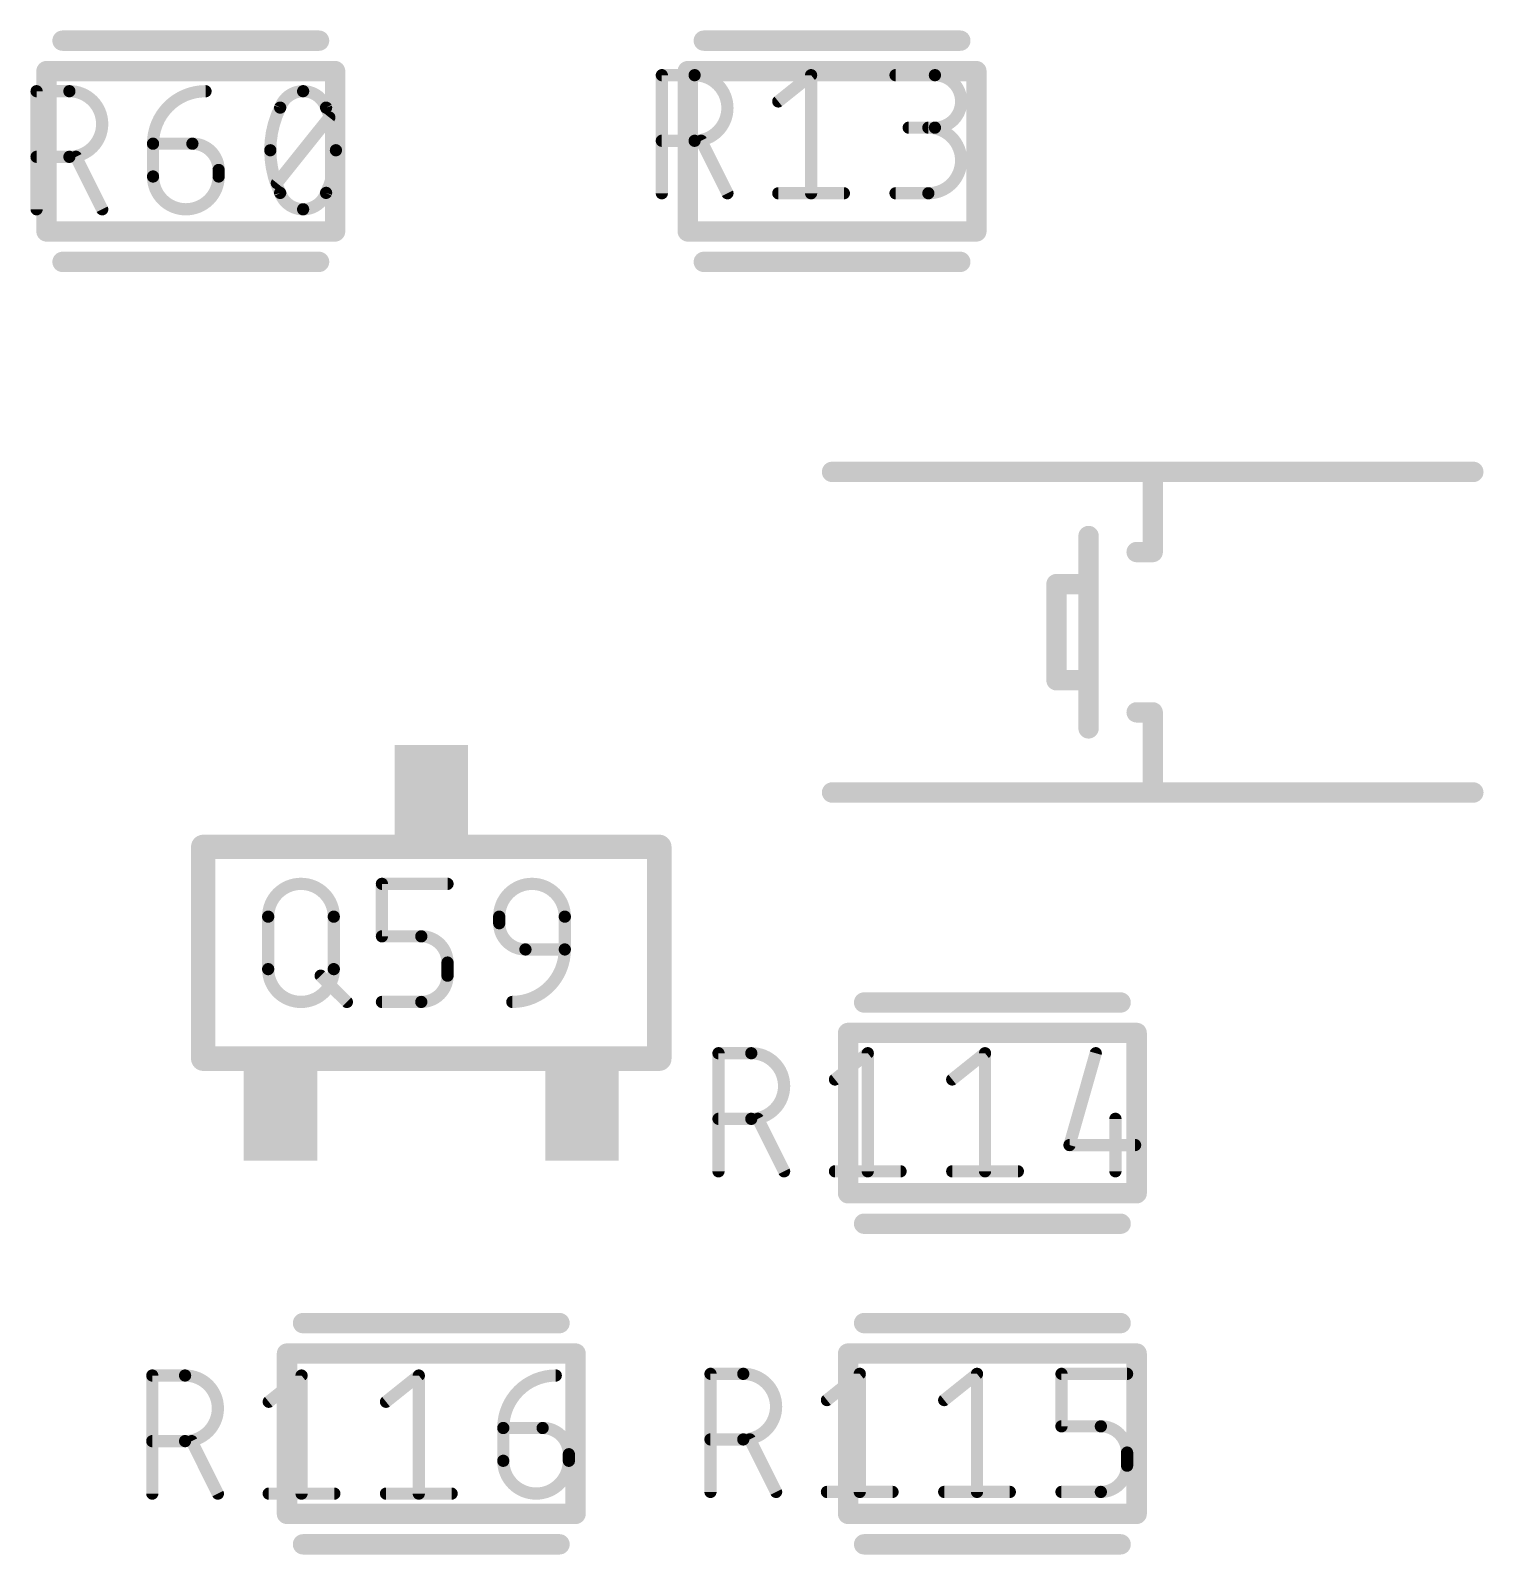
# Model space of a CAD drawing. Extents: x 0 to 107, y -11 to 54.
# Drawn here: x 19.5 to 28.56, y 8.25 to 17.75 of the extents above; entities that cross this region are included whole.
import ezdxf

# ---------------------------------------------------------------- set-up
doc = ezdxf.new("R2010")
doc.units = 0
for name, color, linetype in [('117', 253, 'CONTINUOUS'), ('21', 253, 'CONTINUOUS'), ('51', 253, 'CONTINUOUS')]:
    doc.layers.add(name, color=color, linetype=linetype)

# ---------------------------------------------------------------- blocks, each defined once
blk = doc.blocks.new('RECT')
blk.add_solid([(-0.5, -0.5), (0.5, -0.5), (-0.5, 0.5), (0.5, 0.5)])

msp = doc.modelspace()

# ---------------------------------------------------------------- linework, layer by layer
at = {"layer": '117'}
for points, const_width in [([(23.4381, 17.4938, 1), (23.4381, 17.4557)], 0.0381), ([(23.4572, 17.4747, 1), (23.4191, 17.4747)], 0.0381), ([(23.6427, 17.4938, 1), (23.6427, 17.4557)], 0.0381), ([(23.6427, 17.0655, 1), (23.6427, 17.4747)], 0.0762), ([(23.6427, 17.4557, 1), (23.6427, 17.4938)], 0.0381), ([(24.3882, 17.4747, 1), (24.3501, 17.4747)], 0.0381), ([(24.381, 17.4598, 1), (24.3572, 17.4896)], 0.0381), ([(24.896, 17.4938, 1), (24.896, 17.4557)], 0.0381), ([(25.1416, 17.4938, 1), (25.1416, 17.4557)], 0.0381), ([(25.1416, 17.1473, 1), (25.1416, 17.4747)], 0.0762), ([(25.1416, 17.4557, 1), (25.1416, 17.4938)], 0.0381), ([(19.5381, 17.3938, 1), (19.5381, 17.3557)], 0.0381), ([(19.5572, 17.3747, 1), (19.5191, 17.3747)], 0.0381), ([(19.7427, 16.9655, 1), (19.7427, 17.3747)], 0.0762), ([(19.7427, 17.3938, 1), (19.7427, 17.3557)], 0.0381), ([(19.7427, 17.3557, 1), (19.7427, 17.3938)], 0.0381), ([(20.5919, 17.3747, 0.4142), (20.2645, 17.0473)], 0.0762), ([(20.5919, 17.3557, 1), (20.5919, 17.3937)], 0.0381), ([(21.2006, 17.3747, 0.3205), (21.0574, 17.2724)], 0.0762), ([(21.3439, 17.2724, 0.3205), (21.2006, 17.3747)], 0.0762), ([(21.2006, 17.3937, 1), (21.2006, 17.3557)], 0.0381), ([(21.2006, 17.3557, 1), (21.2006, 17.3938)], 0.0381), ([(21.0574, 17.2724, 0.1139), (20.996, 17.0064)], 0.0762), ([(21.0745, 17.264, 1), (21.0403, 17.2807)], 0.0381), ([(21.361, 17.2807, 1), (21.3267, 17.264)], 0.0381), ([(21.4052, 17.0064, 0.1139), (21.3439, 17.2724)], 0.0762), ([(24.1526, 17.3259, 1), (24.1764, 17.2961)], 0.0381), ([(21.0394, 17.2786, 1), (21.0754, 17.2662)], 0.0381), ([(21.3258, 17.2662, 1), (21.3619, 17.2786)], 0.0381), ([(21.3792, 17.1991, 1), (21.3494, 17.2229)], 0.0381), ([(24.9779, 17.1664, 1), (24.9779, 17.1283)], 0.0381), ([(25.1006, 16.7381, 1), (25.1006, 17.1473)], 0.0762), ([(25.1006, 17.1664, 1), (25.1006, 17.1283)], 0.0381), ([(25.1416, 17.1664, 1), (25.1416, 17.1283)], 0.0381), ([(25.1416, 17.1283, 1), (25.1416, 17.1664)], 0.0381), ([(20.2645, 17.0664, 1), (20.2645, 17.0283)], 0.0381), ([(20.2836, 17.0473, 1), (20.2455, 17.0473)], 0.0381), ([(20.2455, 17.0473, 1), (20.2836, 17.0473)], 0.0381), ([(20.51, 17.0664, 1), (20.51, 17.0283)], 0.0381), ([(20.6737, 16.8836, 0.4142), (20.51, 17.0473)], 0.0762), ([(20.51, 17.0283, 1), (20.51, 17.0664)], 0.0381), ([(20.996, 17.0064, 0.1139), (21.0574, 16.7404)], 0.0762), ([(21.0151, 17.0064, 1), (20.977, 17.0064)], 0.0381), ([(20.977, 17.0064, 1), (21.0151, 17.0064)], 0.0381), ([(21.3439, 16.7404, 0.1139), (21.4052, 17.0064)], 0.0762), ([(21.4243, 17.0064, 1), (21.3862, 17.0064)], 0.0381), ([(21.3862, 17.0064, 1), (21.4243, 17.0064)], 0.0381), ([(23.4381, 17.0845, 1), (23.4381, 17.0464)], 0.0381), ([(23.6427, 17.0845, 1), (23.6427, 17.0464)], 0.0381), ([(23.6427, 17.0464, 1), (23.6427, 17.0845)], 0.0381), ([(23.7007, 17.074, 1), (23.6666, 17.057)], 0.0381), ([(19.5381, 16.9845, 1), (19.5381, 16.9464)], 0.0381), ([(19.7427, 16.9845, 1), (19.7427, 16.9464)], 0.0381), ([(19.7427, 16.9464, 1), (19.7427, 16.9845)], 0.0381), ([(19.8007, 16.974, 1), (19.7666, 16.957)], 0.0381), ([(20.2645, 16.8427, 1), (20.6737, 16.8427)], 0.0762), ([(20.2836, 16.8427, 1), (20.2455, 16.8427)], 0.0381), ([(20.2455, 16.8427, 1), (20.2836, 16.8427)], 0.0381), ([(20.6928, 16.8836, 1), (20.6547, 16.8836)], 0.0381), ([(20.6547, 16.8836, 1), (20.6928, 16.8836)], 0.0381), ([(20.6928, 16.8427, 1), (20.6547, 16.8427)], 0.0381), ([(20.6547, 16.8427, 1), (20.6928, 16.8427)], 0.0381), ([(21.0221, 16.8137, 1), (21.0518, 16.7899)], 0.0381), ([(21.0574, 16.7404, 0.3205), (21.2006, 16.6381)], 0.0762), ([(21.0754, 16.7466, 1), (21.0394, 16.7342)], 0.0381), ([(21.0403, 16.7321, 1), (21.0745, 16.7488)], 0.0381), ([(21.2006, 16.6381, 0.3205), (21.3439, 16.7404)], 0.0762), ([(21.3267, 16.7488, 1), (21.361, 16.7321)], 0.0381), ([(21.3619, 16.7342, 1), (21.3258, 16.7466)], 0.0381), ([(23.4191, 16.7381, 1), (23.4572, 16.7381)], 0.0381), ([(23.8303, 16.7296, 1), (23.8644, 16.7466)], 0.0381), ([(24.1645, 16.7571, 1), (24.1645, 16.719)], 0.0381), ([(24.3501, 16.7381, 1), (24.3882, 16.7381)], 0.0381), ([(24.5737, 16.719, 1), (24.5737, 16.7571)], 0.0381), ([(24.896, 16.7571, 1), (24.896, 16.719)], 0.0381), ([(25.1006, 16.7571, 1), (25.1006, 16.719)], 0.0381), ([(25.1006, 16.719, 1), (25.1006, 16.7571)], 0.0381), ([(19.5191, 16.6381, 1), (19.5572, 16.6381)], 0.0381), ([(19.9303, 16.6296, 1), (19.9644, 16.6466)], 0.0381), ([(21.2006, 16.6571, 1), (21.2006, 16.6191)], 0.0381), ([(21.2006, 16.6191, 1), (21.2006, 16.6571)], 0.0381), ([(21.3919, 12.2255, 1), (20.9826, 12.2255)], 0.0762), ([(21.7112, 12.4302, 1), (21.6731, 12.4302)], 0.0381), ([(21.6922, 12.4492, 1), (21.6922, 12.4111)], 0.0381), ([(22.1014, 12.4111, 1), (22.1014, 12.4492)], 0.0381), ([(22.8329, 12.2255, 1), (22.4237, 12.2255)], 0.0762), ([(21.0017, 12.2255, 1), (20.9636, 12.2255)], 0.0381), ([(20.9636, 12.2255, 1), (21.0017, 12.2255)], 0.0381), ([(21.4109, 12.2255, 1), (21.3728, 12.2255)], 0.0381), ([(21.3728, 12.2255, 1), (21.4109, 12.2255)], 0.0381), ([(22.4428, 12.2255, 1), (22.4047, 12.2255)], 0.0381), ([(22.4047, 12.2255, 1), (22.4428, 12.2255)], 0.0381), ([(22.4237, 12.1846, 0.4142), (22.5874, 12.0209)], 0.0762), ([(22.4428, 12.1846, 1), (22.4047, 12.1846)], 0.0381), ([(22.4047, 12.1846, 1), (22.4428, 12.1846)], 0.0381), ([(22.852, 12.2255, 1), (22.8139, 12.2255)], 0.0381), ([(22.8139, 12.2255, 1), (22.852, 12.2255)], 0.0381), ([(21.6922, 12.1218, 1), (21.6922, 12.0837)], 0.0381), ([(21.6731, 12.1028, 1), (21.7112, 12.1028)], 0.0381), ([(22.1014, 11.9391, 0.4142), (21.9377, 12.1028)], 0.0762), ([(21.9377, 12.1218, 1), (21.9377, 12.0837)], 0.0381), ([(21.9377, 12.0837, 1), (21.9377, 12.1218)], 0.0381), ([(22.5055, 11.6936, 0.4142), (22.8329, 12.0209)], 0.0762), ([(22.5874, 12.04, 1), (22.5874, 12.0019)], 0.0381), ([(22.5874, 12.0019, 1), (22.5874, 12.04)], 0.0381), ([(22.852, 12.0209, 1), (22.8139, 12.0209)], 0.0381), ([(22.8139, 12.0209, 1), (22.852, 12.0209)], 0.0381), ([(22.8329, 12.0019, 1), (22.8329, 12.04)], 0.0381), ([(20.9826, 11.8982, 1), (21.3919, 11.8982)], 0.0762), ([(21.0017, 11.8982, 1), (20.9636, 11.8982)], 0.0381), ([(20.9636, 11.8982, 1), (21.0017, 11.8982)], 0.0381), ([(21.3235, 11.8707, 1), (21.2965, 11.8438)], 0.0381), ([(21.4109, 11.8982, 1), (21.3728, 11.8982)], 0.0381), ([(21.3728, 11.8982, 1), (21.4109, 11.8982)], 0.0381), ([(21.9377, 11.6936, 0.4142), (22.1014, 11.8572)], 0.0762), ([(22.1205, 11.9391, 1), (22.0824, 11.9391)], 0.0381), ([(22.0824, 11.9391, 1), (22.1205, 11.9391)], 0.0381), ([(22.1205, 11.8572, 1), (22.0824, 11.8572)], 0.0381), ([(22.0824, 11.8572, 1), (22.1205, 11.8572)], 0.0381), ([(21.4602, 11.6801, 1), (21.4872, 11.707)], 0.0381), ([(21.6922, 11.7126, 1), (21.6922, 11.6745)], 0.0381), ([(21.9377, 11.7126, 1), (21.9377, 11.6745)], 0.0381), ([(21.9377, 11.6745, 1), (21.9377, 11.7126)], 0.0381), ([(22.5055, 11.7126, 1), (22.5055, 11.6745)], 0.0381), ([(23.7916, 11.3926, 1), (23.7916, 11.3545)], 0.0381), ([(23.8107, 11.3736, 1), (23.7726, 11.3736)], 0.0381), ([(23.9962, 10.9643, 1), (23.9962, 11.3736)], 0.0762), ([(23.9962, 11.3926, 1), (23.9962, 11.3545)], 0.0381), ([(23.9962, 11.3545, 1), (23.9962, 11.3926)], 0.0381), ([(24.7417, 11.3736, 1), (24.7036, 11.3736)], 0.0381), ([(24.7345, 11.3587, 1), (24.7107, 11.3884)], 0.0381), ([(25.4732, 11.3736, 1), (25.4351, 11.3736)], 0.0381), ([(25.466, 11.3587, 1), (25.4422, 11.3884)], 0.0381), ([(26.1631, 11.3683, 1), (26.1264, 11.3788)], 0.0381), ([(24.5061, 11.2247, 1), (24.5299, 11.195)], 0.0381), ([(25.2376, 11.2247, 1), (25.2614, 11.195)], 0.0381), ([(23.7916, 10.9834, 1), (23.7916, 10.9453)], 0.0381), ([(23.9962, 10.9834, 1), (23.9962, 10.9453)], 0.0381), ([(23.9962, 10.9453, 1), (23.9962, 10.9834)], 0.0381), ([(24.0542, 10.9729, 1), (24.0201, 10.9558)], 0.0381), ([(26.2866, 10.9643, 1), (26.2485, 10.9643)], 0.0381), ([(25.9811, 10.8197, 1), (25.9811, 10.7816)], 0.0381), ([(26.3903, 10.7816, 1), (26.3903, 10.8197)], 0.0381), ([(25.9627, 10.8059, 1), (25.9994, 10.7954)], 0.0381), ([(23.7726, 10.637, 1), (23.8107, 10.637)], 0.0381), ([(24.1838, 10.6284, 1), (24.2179, 10.6455)], 0.0381), ([(24.518, 10.656, 1), (24.518, 10.6179)], 0.0381), ([(24.7036, 10.637, 1), (24.7417, 10.637)], 0.0381), ([(24.9272, 10.6179, 1), (24.9272, 10.656)], 0.0381), ([(25.2495, 10.656, 1), (25.2495, 10.6179)], 0.0381), ([(25.4351, 10.637, 1), (25.4732, 10.637)], 0.0381), ([(25.6588, 10.6179, 1), (25.6588, 10.656)], 0.0381), ([(26.2485, 10.637, 1), (26.2866, 10.637)], 0.0381), ([(20.2597, 9.3821, 1), (20.2597, 9.344)], 0.0381), ([(20.2788, 9.363, 1), (20.2407, 9.363)], 0.0381), ([(20.4643, 8.9538, 1), (20.4643, 9.363)], 0.0762), ([(20.4643, 9.3821, 1), (20.4643, 9.344)], 0.0381), ([(20.4643, 9.344, 1), (20.4643, 9.3821)], 0.0381), ([(21.2098, 9.363, 1), (21.1717, 9.363)], 0.0381), ([(21.2026, 9.3482, 1), (21.1788, 9.3779)], 0.0381), ([(21.9413, 9.363, 1), (21.9032, 9.363)], 0.0381), ([(21.9342, 9.3482, 1), (21.9104, 9.3779)], 0.0381), ([(22.7765, 9.363, 0.4142), (22.4492, 9.0357)], 0.0762), ([(22.7765, 9.344, 1), (22.7765, 9.3821)], 0.0381), ([(23.7607, 9.3736, 1), (23.7226, 9.3736)], 0.0381), ([(23.7416, 9.3926, 1), (23.7416, 9.3545)], 0.0381), ([(23.9462, 8.9643, 1), (23.9462, 9.3736)], 0.0762), ([(23.9462, 9.3926, 1), (23.9462, 9.3545)], 0.0381), ([(23.9462, 9.3545, 1), (23.9462, 9.3926)], 0.0381), ([(24.6917, 9.3736, 1), (24.6536, 9.3736)], 0.0381), ([(24.6845, 9.3587, 1), (24.6607, 9.3884)], 0.0381), ([(25.4232, 9.3736, 1), (25.3851, 9.3736)], 0.0381), ([(25.416, 9.3587, 1), (25.3922, 9.3884)], 0.0381), ([(25.9501, 9.3736, 1), (25.912, 9.3736)], 0.0381), ([(25.9311, 9.3926, 1), (25.9311, 9.3545)], 0.0381), ([(26.3403, 9.3545, 1), (26.3403, 9.3926)], 0.0381), ([(20.9742, 9.2142, 1), (20.998, 9.1845)], 0.0381), ([(21.7057, 9.2142, 1), (21.7295, 9.1845)], 0.0381), ([(24.4561, 9.2247, 1), (24.4799, 9.195)], 0.0381), ([(25.1876, 9.2247, 1), (25.2114, 9.195)], 0.0381), ([(22.4682, 9.0357, 1), (22.4301, 9.0357)], 0.0381), ([(22.4301, 9.0357, 1), (22.4682, 9.0357)], 0.0381), ([(22.4492, 9.0547, 1), (22.4492, 9.0166)], 0.0381), ([(22.8584, 8.872, 0.4142), (22.6947, 9.0357)], 0.0762), ([(22.6947, 9.0547, 1), (22.6947, 9.0166)], 0.0381), ([(22.6947, 9.0166, 1), (22.6947, 9.0547)], 0.0381), ([(25.912, 9.0462, 1), (25.9501, 9.0462)], 0.0381), ([(25.9311, 9.0652, 1), (25.9311, 9.0271)], 0.0381), ([(26.3403, 8.8825, 0.4142), (26.1766, 9.0462)], 0.0762), ([(26.1766, 9.0652, 1), (26.1766, 9.0271)], 0.0381), ([(26.1766, 9.0271, 1), (26.1766, 9.0652)], 0.0381), ([(20.2597, 8.9729, 1), (20.2597, 8.9348)], 0.0381), ([(20.4643, 8.9729, 1), (20.4643, 8.9348)], 0.0381), ([(20.4643, 8.9348, 1), (20.4643, 8.9729)], 0.0381), ([(20.5223, 8.9623, 1), (20.4882, 8.9453)], 0.0381), ([(23.7416, 8.9834, 1), (23.7416, 8.9453)], 0.0381), ([(23.9462, 8.9834, 1), (23.9462, 8.9453)], 0.0381), ([(23.9462, 8.9453, 1), (23.9462, 8.9834)], 0.0381), ([(24.0042, 8.9729, 1), (23.9701, 8.9558)], 0.0381), ([(22.4682, 8.8311, 1), (22.4301, 8.8311)], 0.0381), ([(22.4301, 8.8311, 1), (22.4682, 8.8311)], 0.0381), ([(22.4492, 8.8311, 1), (22.8584, 8.8311)], 0.0762), ([(22.8774, 8.872, 1), (22.8393, 8.872)], 0.0381), ([(22.8393, 8.872, 1), (22.8774, 8.872)], 0.0381), ([(22.8774, 8.8311, 1), (22.8393, 8.8311)], 0.0381), ([(22.8393, 8.8311, 1), (22.8774, 8.8311)], 0.0381), ([(26.3593, 8.8825, 1), (26.3212, 8.8825)], 0.0381), ([(26.3212, 8.8825, 1), (26.3593, 8.8825)], 0.0381), ([(26.1766, 8.637, 0.4142), (26.3403, 8.8006)], 0.0762), ([(26.3593, 8.8006, 1), (26.3212, 8.8006)], 0.0381), ([(26.3212, 8.8006, 1), (26.3593, 8.8006)], 0.0381), ([(20.6519, 8.6179, 1), (20.686, 8.635)], 0.0381), ([(20.9861, 8.6455, 1), (20.9861, 8.6074)], 0.0381), ([(21.3953, 8.6074, 1), (21.3953, 8.6455)], 0.0381), ([(21.7176, 8.6455, 1), (21.7176, 8.6074)], 0.0381), ([(22.1269, 8.6074, 1), (22.1269, 8.6455)], 0.0381), ([(23.7226, 8.637, 1), (23.7607, 8.637)], 0.0381), ([(24.1338, 8.6284, 1), (24.1679, 8.6455)], 0.0381), ([(24.468, 8.656, 1), (24.468, 8.6179)], 0.0381), ([(24.6536, 8.637, 1), (24.6917, 8.637)], 0.0381), ([(24.8772, 8.6179, 1), (24.8772, 8.656)], 0.0381), ([(25.1995, 8.656, 1), (25.1995, 8.6179)], 0.0381), ([(25.3851, 8.637, 1), (25.4232, 8.637)], 0.0381), ([(25.6088, 8.6179, 1), (25.6088, 8.656)], 0.0381), ([(25.9311, 8.656, 1), (25.9311, 8.6179)], 0.0381), ([(26.1766, 8.656, 1), (26.1766, 8.6179)], 0.0381), ([(26.1766, 8.6179, 1), (26.1766, 8.656)], 0.0381), ([(20.2407, 8.6264, 1), (20.2788, 8.6264)], 0.0381), ([(21.1717, 8.6264, 1), (21.2098, 8.6264)], 0.0381), ([(21.9032, 8.6264, 1), (21.9413, 8.6264)], 0.0381)]:
    msp.add_lwpolyline(points, format="xyb", dxfattribs=dict(at, const_width=const_width))
at = {"layer": '117', "const_width": 0.0762}
for points in [[(23.4381, 16.7381), (23.4381, 17.4747)], [(23.4381, 17.4747), (23.6427, 17.4747)], [(24.1645, 17.311), (24.3691, 17.4747)], [(24.3691, 17.4747), (24.3691, 16.7381)], [(24.896, 17.4747), (25.1416, 17.4747)], [(19.5381, 16.6381), (19.5381, 17.3747)], [(19.5381, 17.3747), (19.7427, 17.3747)], [(21.0369, 16.8018), (21.3643, 17.211)], [(25.1416, 17.1473), (24.9779, 17.1473)], [(20.2645, 17.0473), (20.51, 17.0473)], [(20.2645, 16.8427), (20.2645, 17.0473)], [(23.6427, 17.0655), (23.4381, 17.0655)], [(23.8473, 16.7381), (23.6836, 17.0655)], [(19.7427, 16.9655), (19.5381, 16.9655)], [(19.9473, 16.6381), (19.7836, 16.9655)], [(20.6737, 16.8836), (20.6737, 16.8427)], [(24.1645, 16.7381), (24.5737, 16.7381)], [(24.896, 16.7381), (25.1006, 16.7381)], [(21.6922, 12.1028), (21.6922, 12.4302)], [(21.6922, 12.4302), (22.1014, 12.4302)], [(20.9826, 11.8982), (20.9826, 12.2255)], [(21.3919, 12.2255), (21.3919, 11.8982)], [(22.4237, 12.1846), (22.4237, 12.2255)], [(22.8329, 12.2255), (22.8329, 12.0209)], [(21.9377, 12.1028), (21.6922, 12.1028)], [(22.8329, 12.0209), (22.5874, 12.0209)], [(21.31, 11.8572), (21.4737, 11.6936)], [(22.1014, 11.8572), (22.1014, 11.9391)], [(21.6922, 11.6936), (21.9377, 11.6936)], [(23.7916, 10.637), (23.7916, 11.3736)], [(23.7916, 11.3736), (23.9962, 11.3736)], [(24.518, 11.2099), (24.7226, 11.3736)], [(24.7226, 11.3736), (24.7226, 10.637)], [(25.2495, 11.2099), (25.4541, 11.3736)], [(25.4541, 11.3736), (25.4541, 10.637)], [(26.1447, 11.3736), (25.9811, 10.8006)], [(23.9962, 10.9643), (23.7916, 10.9643)], [(24.2008, 10.637), (24.0371, 10.9643)], [(26.2675, 10.9643), (26.2675, 10.637)], [(25.9811, 10.8006), (26.3903, 10.8006)], [(24.518, 10.637), (24.9272, 10.637)], [(25.2495, 10.637), (25.6588, 10.637)], [(20.2597, 8.6264), (20.2597, 9.363)], [(20.2597, 9.363), (20.4643, 9.363)], [(20.9861, 9.1994), (21.1907, 9.363)], [(21.1907, 9.363), (21.1907, 8.6264)], [(21.7176, 9.1994), (21.9223, 9.363)], [(21.9223, 9.363), (21.9223, 8.6264)], [(23.7416, 8.637), (23.7416, 9.3736)], [(23.7416, 9.3736), (23.9462, 9.3736)], [(24.468, 9.2099), (24.6726, 9.3736)], [(24.6726, 9.3736), (24.6726, 8.637)], [(25.1995, 9.2099), (25.4041, 9.3736)], [(25.4041, 9.3736), (25.4041, 8.637)], [(25.9311, 9.0462), (25.9311, 9.3736)], [(25.9311, 9.3736), (26.3403, 9.3736)], [(22.4492, 9.0357), (22.6947, 9.0357)], [(22.4492, 8.8311), (22.4492, 9.0357)], [(26.1766, 9.0462), (25.9311, 9.0462)], [(20.4643, 8.9538), (20.2597, 8.9538)], [(20.6689, 8.6264), (20.5053, 8.9538)], [(23.9462, 8.9643), (23.7416, 8.9643)], [(24.1508, 8.637), (23.9871, 8.9643)], [(22.8584, 8.872), (22.8584, 8.8311)], [(26.3403, 8.8006), (26.3403, 8.8825)], [(20.9861, 8.6264), (21.3953, 8.6264)], [(21.7176, 8.6264), (22.1269, 8.6264)], [(24.468, 8.637), (24.8772, 8.637)], [(25.1995, 8.637), (25.6088, 8.637)], [(25.9311, 8.637), (26.1766, 8.637)]]:
    msp.add_lwpolyline(points, dxfattribs=at)
at = {"layer": '21', "const_width": 0.0635}
for points in [[(19.7, 17.7218, 1), (19.7, 17.6583)], [(21.3, 17.6583, 1), (21.3, 17.7218)], [(23.7, 17.7218, 1), (23.7, 17.6583)], [(25.3, 17.6583, 1), (25.3, 17.7218)], [(19.7, 16.3418, 1), (19.7, 16.2783)], [(21.3, 16.2783, 1), (21.3, 16.3418)], [(23.7, 16.3418, 1), (23.7, 16.2783)], [(25.3, 16.2783, 1), (25.3, 16.3418)], [(24.5, 15.0318, 1), (24.5, 14.9682)], [(26.5, 15.0318, 1), (26.5, 14.9682)], [(26.5317, 15, 1), (26.4683, 15)], [(26.5, 14.9682, 1), (26.5, 15.0318)], [(28.5, 14.9682, 1), (28.5, 15.0318)], [(26.1318, 14.6, 1), (26.0683, 14.6)], [(26.4, 14.5318, 1), (26.4, 14.4682)], [(26.5, 14.4682, 1), (26.5, 14.5318)], [(26.4683, 14.5, 1), (26.5317, 14.5)], [(25.9, 14.3318, 1), (25.9, 14.2683)], [(25.9318, 14.3, 1), (25.8683, 14.3)], [(26.1318, 14.3, 1), (26.0683, 14.3)], [(26.1, 14.2683, 1), (26.1, 14.3318)], [(26.0683, 14.3, 1), (26.1318, 14.3)], [(25.9, 13.7318, 1), (25.9, 13.6683)], [(25.8683, 13.7, 1), (25.9318, 13.7)], [(26.1318, 13.7, 1), (26.0683, 13.7)], [(26.0683, 13.7, 1), (26.1318, 13.7)], [(26.1, 13.6683, 1), (26.1, 13.7318)], [(26.4, 13.5318, 1), (26.4, 13.4682)], [(26.5317, 13.5, 1), (26.4683, 13.5)], [(26.5, 13.4682, 1), (26.5, 13.5318)], [(26.0683, 13.4, 1), (26.1318, 13.4)], [(24.5, 13.0318, 1), (24.5, 12.9682)], [(26.5, 13.0318, 1), (26.5, 12.9682)], [(26.4683, 13, 1), (26.5317, 13)], [(26.5, 12.9682, 1), (26.5, 13.0318)], [(28.5, 12.9682, 1), (28.5, 13.0318)], [(24.7, 11.7218, 1), (24.7, 11.6583)], [(26.3, 11.6583, 1), (26.3, 11.7218)], [(24.7, 10.3418, 1), (24.7, 10.2782)], [(26.3, 10.2782, 1), (26.3, 10.3418)], [(21.2, 9.7218, 1), (21.2, 9.6583)], [(22.8, 9.6583, 1), (22.8, 9.7218)], [(24.7, 9.7218, 1), (24.7, 9.6583)], [(26.3, 9.6583, 1), (26.3, 9.7218)], [(21.2, 8.3418, 1), (21.2, 8.2782)], [(22.8, 8.2782, 1), (22.8, 8.3418)], [(24.7, 8.3418, 1), (24.7, 8.2782)], [(26.3, 8.2782, 1), (26.3, 8.3418)]]:
    msp.add_lwpolyline(points, format="xyb", dxfattribs=at)
at = {"layer": '21', "const_width": 0.127}
for points in [[(21.3, 17.69), (19.7, 17.69)], [(23.7, 17.69), (25.3, 17.69)], [(21.3, 16.31), (19.7, 16.31)], [(23.7, 16.31), (25.3, 16.31)], [(24.5, 15), (26.5, 15)], [(26.5, 15), (28.5, 15)], [(26.5, 15), (26.5, 14.5)], [(26.1, 14.6), (26.1, 14.3)], [(26.5, 14.5), (26.4, 14.5)], [(26.1, 14.3), (25.9, 14.3)], [(25.9, 14.3), (25.9, 13.7)], [(26.1, 14.3), (26.1, 13.7)], [(25.9, 13.7), (26.1, 13.7)], [(26.1, 13.7), (26.1, 13.4)], [(26.5, 13.5), (26.4, 13.5)], [(26.5, 13), (26.5, 13.5)], [(24.5, 13), (26.5, 13)], [(26.5, 13), (28.5, 13)], [(26.3, 11.69), (24.7, 11.69)], [(26.3, 10.31), (24.7, 10.31)], [(21.2, 9.69), (22.8, 9.69)], [(26.3, 9.69), (24.7, 9.69)], [(21.2, 8.31), (22.8, 8.31)], [(26.3, 8.31), (24.7, 8.31)]]:
    msp.add_lwpolyline(points, dxfattribs=at)
at = {"layer": '51'}
for points, const_width in [([(21.4, 17.5), (19.6, 17.5)], 0.127), ([(19.6, 16.5), (19.6, 17.5)], 0.127), ([(21.4, 16.5), (21.4, 17.5)], 0.127), ([(23.6, 17.5), (25.4, 17.5)], 0.127), ([(23.6, 17.5), (23.6, 16.5)], 0.127), ([(25.4, 17.5), (25.4, 16.5)], 0.127), ([(21.4, 16.5), (19.6, 16.5)], 0.127), ([(23.6, 16.5), (25.4, 16.5)], 0.127), ([(20.5776, 11.3396), (20.5776, 12.6604)], 0.1524), ([(20.5776, 12.6604), (23.4224, 12.6604)], 0.1524), ([(23.4224, 12.6604), (23.4224, 11.3396)], 0.1524), ([(26.4, 11.5), (24.6, 11.5)], 0.127), ([(24.6, 10.5), (24.6, 11.5)], 0.127), ([(26.4, 10.5), (26.4, 11.5)], 0.127), ([(23.4224, 11.3396), (20.5776, 11.3396)], 0.1524), ([(26.4, 10.5), (24.6, 10.5)], 0.127), ([(21.1, 9.5), (22.9, 9.5)], 0.127), ([(21.1, 9.5), (21.1, 8.5)], 0.127), ([(22.9, 9.5), (22.9, 8.5)], 0.127), ([(26.4, 9.5), (24.6, 9.5)], 0.127), ([(24.6, 8.5), (24.6, 9.5)], 0.127), ([(26.4, 8.5), (26.4, 9.5)], 0.127), ([(21.1, 8.5), (22.9, 8.5)], 0.127), ([(26.4, 8.5), (24.6, 8.5)], 0.127)]:
    msp.add_lwpolyline(points, dxfattribs=dict(at, const_width=const_width))
for points, const_width in [([(19.6318, 17.5, 1), (19.5683, 17.5)], 0.0635), ([(19.6, 17.5317, 1), (19.6, 17.4683)], 0.0635), ([(21.4318, 17.5, 1), (21.3683, 17.5)], 0.0635), ([(21.4, 17.4683, 1), (21.4, 17.5317)], 0.0635), ([(23.6318, 17.5, 1), (23.5683, 17.5)], 0.0635), ([(23.6, 17.5317, 1), (23.6, 17.4683)], 0.0635), ([(25.4318, 17.5, 1), (25.3683, 17.5)], 0.0635), ([(25.4, 17.4683, 1), (25.4, 17.5317)], 0.0635), ([(19.6, 16.5317, 1), (19.6, 16.4683)], 0.0635), ([(21.4, 16.4683, 1), (21.4, 16.5317)], 0.0635), ([(23.6, 16.5317, 1), (23.6, 16.4683)], 0.0635), ([(25.4, 16.4683, 1), (25.4, 16.5317)], 0.0635), ([(19.5683, 16.5, 1), (19.6318, 16.5)], 0.0635), ([(21.3683, 16.5, 1), (21.4318, 16.5)], 0.0635), ([(23.5683, 16.5, 1), (23.6318, 16.5)], 0.0635), ([(25.3683, 16.5, 1), (25.4318, 16.5)], 0.0635), ([(20.6157, 12.6604, 1), (20.5395, 12.6604)], 0.0762), ([(20.5776, 12.6985, 1), (20.5776, 12.6223)], 0.0762), ([(23.4605, 12.6604, 1), (23.3843, 12.6604)], 0.0762), ([(23.4224, 12.6223, 1), (23.4224, 12.6985)], 0.0762), ([(24.6, 11.5318, 1), (24.6, 11.4682)], 0.0635), ([(24.6318, 11.5, 1), (24.5683, 11.5)], 0.0635), ([(26.4318, 11.5, 1), (26.3683, 11.5)], 0.0635), ([(26.4, 11.4682, 1), (26.4, 11.5318)], 0.0635), ([(20.5776, 11.3777, 1), (20.5776, 11.3015)], 0.0762), ([(23.4224, 11.3015, 1), (23.4224, 11.3777)], 0.0762), ([(20.5395, 11.3396, 1), (20.6157, 11.3396)], 0.0762), ([(23.3843, 11.3396, 1), (23.4605, 11.3396)], 0.0762), ([(24.6, 10.5318, 1), (24.6, 10.4682)], 0.0635), ([(26.4, 10.4682, 1), (26.4, 10.5318)], 0.0635), ([(24.5683, 10.5, 1), (24.6318, 10.5)], 0.0635), ([(26.3683, 10.5, 1), (26.4318, 10.5)], 0.0635), ([(21.1, 9.5318, 1), (21.1, 9.4682)], 0.0635), ([(21.1318, 9.5, 1), (21.0683, 9.5)], 0.0635), ([(22.9318, 9.5, 1), (22.8683, 9.5)], 0.0635), ([(22.9, 9.4682, 1), (22.9, 9.5318)], 0.0635), ([(24.6, 9.5318, 1), (24.6, 9.4682)], 0.0635), ([(24.6318, 9.5, 1), (24.5683, 9.5)], 0.0635), ([(26.4318, 9.5, 1), (26.3683, 9.5)], 0.0635), ([(26.4, 9.4682, 1), (26.4, 9.5318)], 0.0635), ([(21.1, 8.5318, 1), (21.1, 8.4682)], 0.0635), ([(22.9, 8.4682, 1), (22.9, 8.5318)], 0.0635), ([(24.6, 8.5318, 1), (24.6, 8.4682)], 0.0635), ([(26.4, 8.4682, 1), (26.4, 8.5318)], 0.0635), ([(21.0683, 8.5, 1), (21.1318, 8.5)], 0.0635), ([(22.8683, 8.5, 1), (22.9318, 8.5)], 0.0635), ([(24.5683, 8.5, 1), (24.6318, 8.5)], 0.0635), ([(26.3683, 8.5, 1), (26.4318, 8.5)], 0.0635)]:
    msp.add_lwpolyline(points, format="xyb", dxfattribs=dict(at, const_width=const_width))

# ---------------------------------------------------------------- block references
for p, xscale, yscale in [((22, 13.0034), 0.4573, 0.584), ((21.0594, 10.9958), 0.4588, 0.5859), ((22.9402, 10.996), 0.4564, 0.5857)]:
    msp.add_blockref('RECT', p, dxfattribs=dict(at, xscale=xscale, yscale=yscale))

doc.saveas('drawing.dxf')
